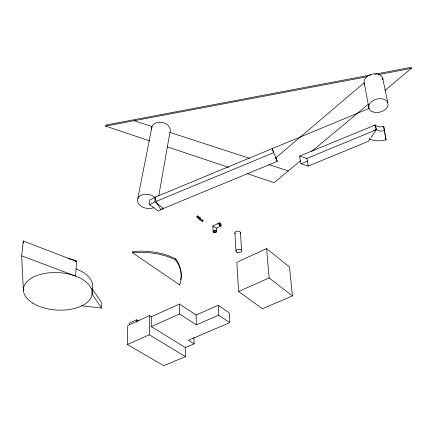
<?xml version="1.0" encoding="UTF-8"?>
<svg xmlns="http://www.w3.org/2000/svg" width="433" height="433" viewBox="0 0 433 433"><rect width="100%" height="100%" fill="white"/><g stroke="black" fill="none" stroke-linecap="round" stroke-linejoin="round"><path stroke-width="0.65" d="M155.609 198.449L154.944 197.286L149.704 200.057L149.661 204.663L158.289 211.125L163.528 208.403L154.922 201.892L154.944 197.286L369.062 108.445L364.315 83.612M151.252 326.585L151.323 316.756L149.509 315.619L127.789 325.47L127.307 344.511L163.831 365.685L185.497 356.662L185.329 347.547L151.252 326.585L179.576 313.963L196.36 324.869L218.703 315.17L229.744 322.661L188.415 340.278L194.103 343.84L193.941 337.415M185.497 356.662L149.347 334.801L149.509 315.619M136.557 322.222L136.601 319.798L129.705 322.931L129.662 324.75M179.608 283.81L179.625 284.946L132.482 252.72L132.509 251.551A51.029 28.719 0.5 0 1 175.744 258.885A76.479 43.197 2.1 0 1 180.75 279.745M81.669 305.763L101.582 308.047L101.809 303.073L91.931 288.367M92.137 293.477L92.521 286.375A34.245 18.841 3.7 0 0 76.078 268.898M23.599 288.383L23.387 290.332L21.65 255.849L23.317 240.997L76.576 261.51A34.045 18.944 3.9 0 0 73.496 260.444M158.754 195.846L169.92 132.401A9.472 7.069 11.8 0 0 161.731 122.393A9.472 7.069 11.8 0 0 151.685 129.624M137.818 198.471L151.983 126.566L134.073 120.742M216.343 228.169L212.901 226.01L219.26 222.881M149.856 140.952L105.647 126.106L105.906 125.061L370.756 74.969M202.395 220.63L202.346 221.068L201.984 220.976L196.853 216.993A0.677 0.428 -52.2 0 1 197.275 216.056L197.416 215.986A0.677 0.428 -52.2 0 1 197.416 217.057L202.492 221.068L203.028 220.825L202.866 220.283M370.291 138.571L368.364 141.342L308.215 166.11L300.989 163.804L299.593 156.096L375.27 124.975A7.404 4.958 -13.2 0 0 381.484 126.782L383.687 126.339L386.057 139.886L382.171 140.655A20.903 13.916 -13 0 1 369.04 138.776M371.065 137.461L376.461 129.7L375.2 124.866L373.863 125.776M197.361 217.079L197.659 216.175L197.053 216.955L202.346 221.068M275.372 158.267L364.213 82.719M300.735 160.535L274.143 182.688L247.238 173.649M311.121 151.88L368.245 104.293M384.867 90.448L411.35 68.387L411.247 67.315L374.74 74.216M373.879 130.512L376.163 129.218A7.356 4.898 -13.1 0 0 382.334 130.999L384.542 130.56M149.661 204.663L154.922 201.892M217.68 224.148L219.455 223.271M216.478 228.18L220.857 226.042M199.743 217.978L199.884 217.907A0.677 0.428 -52.2 0 1 199.884 218.979L199.873 220.186M199.884 218.979L199.748 219.044A0.677 0.428 -52.2 0 1 199.321 218.503M202.4 220.04L202.541 219.975A0.671 0.428 -52.2 0 1 202.547 221.041L202.492 221.068M266.598 248.596L236.829 262.344L238.615 291.485L262.425 308.734L292.464 295.928L289.482 267.015L266.598 248.596L269.126 277.959L292.464 295.928M151.323 316.756L179.43 304.047L196.089 315.056L196.36 324.869M238.615 291.485L269.126 277.959M127.307 344.511L149.347 334.801M196.089 315.056L218.264 305.297L229.225 312.864L229.744 322.661M185.329 347.547L194.103 343.84M156.086 201.41L273.775 152.632L272.141 148.66L277.299 161.363L160.751 209.55L156.086 201.41L154.944 197.286A10.224 7.025 10.8 0 0 140.785 195.445A10.224 7.025 10.8 0 0 139.864 205.258A10.224 7.025 10.8 0 0 153.986 207.515M299.593 156.096L306.9 158.397L376.461 129.7M300.989 163.804L307.858 160.973M105.647 126.106L367.119 76.738M378.366 74.611L411.35 68.387M169.92 132.401L249.56 158.316M268.812 164.583L288.275 170.916M167.154 146.76L228.656 167.414M21.65 255.849L75.586 276.102L76.614 260.926A34.028 18.955 3.9 0 0 68.284 258.512M136.601 319.798L138.906 321.21M197.432 217.003L202.731 221.122M197.767 216.029L200.235 217.951M213.225 226.389L212.884 226.069L213.133 231.758M92.029 293.947L101.582 308.047M275.669 157.395L277.299 161.363M375.433 125.759L376.163 129.218M382.631 77.983L387.827 102.827M385.208 135.675L386.057 139.886M306.9 158.397L308.215 166.11M383.687 126.339L384.558 131.675M384.775 133.007L384.991 134.344M240.418 232.537L241.609 250.669M234.908 233.106L236.017 251.243M23.317 240.997L23.414 243.005M216.495 228.121L216.641 231.395M214.833 230.296L214.887 231.574M218.264 305.297L218.703 315.17M199.781 217.501L199.797 217.951M179.43 304.047L179.576 313.963M175.744 258.885L175.76 260.044A76.549 43.159 2.1 0 1 179.625 284.946M201.984 220.976A0.671 0.428 -52.2 0 1 201.984 220.565M235.422 233.896A2.777 1.678 -3.6 0 1 235.671 231.731A2.777 1.678 -3.6 0 1 239.216 231.363A2.777 1.678 -3.6 0 1 240.191 233.403M364.867 84.668A9.591 6.755 -14.3 0 1 371.557 74.265A9.591 6.755 -14.3 0 1 382.896 79.732M157.607 203.261A10.224 7.025 10.8 0 1 157.239 204.436M132.482 252.72A51.078 28.697 0.5 0 1 175.76 260.044M213.799 232.451A1.77 1.072 -2.5 0 0 216.641 231.671A1.77 1.072 -2.5 0 0 214.227 230.594A1.77 1.072 -2.5 0 0 213.799 232.451M214.151 232.169A1.196 0.725 -2.5 0 0 216.072 231.639A1.196 0.725 -2.5 0 0 214.438 230.913A1.196 0.725 -2.5 0 0 214.151 232.169M218.995 223.628A1.77 0.806 63.9 0 0 220.646 226.091A1.77 0.806 63.9 0 0 220.527 223.672A1.77 0.806 63.9 0 0 218.995 223.628M219.255 223.834A1.331 0.606 63.9 0 0 220.5 225.69A1.331 0.606 63.9 0 0 220.408 223.866A1.331 0.606 63.9 0 0 219.255 223.834M237.035 252.309A2.815 1.656 -3.6 0 0 241.587 251.102A2.815 1.656 -3.6 0 0 237.814 249.44A2.815 1.656 -3.6 0 0 237.035 252.309M373.36 112.023A9.813 6.706 -13.6 0 0 388.092 104.564A9.813 6.706 -13.6 0 0 373.831 100.175A9.813 6.706 -13.6 0 0 373.36 112.023M32.767 303.122A34.44 18.743 3.6 0 0 90.719 298.207A34.44 18.743 3.6 0 0 49.817 272.741A34.44 18.743 3.6 0 0 32.767 303.122"/></g></svg>
